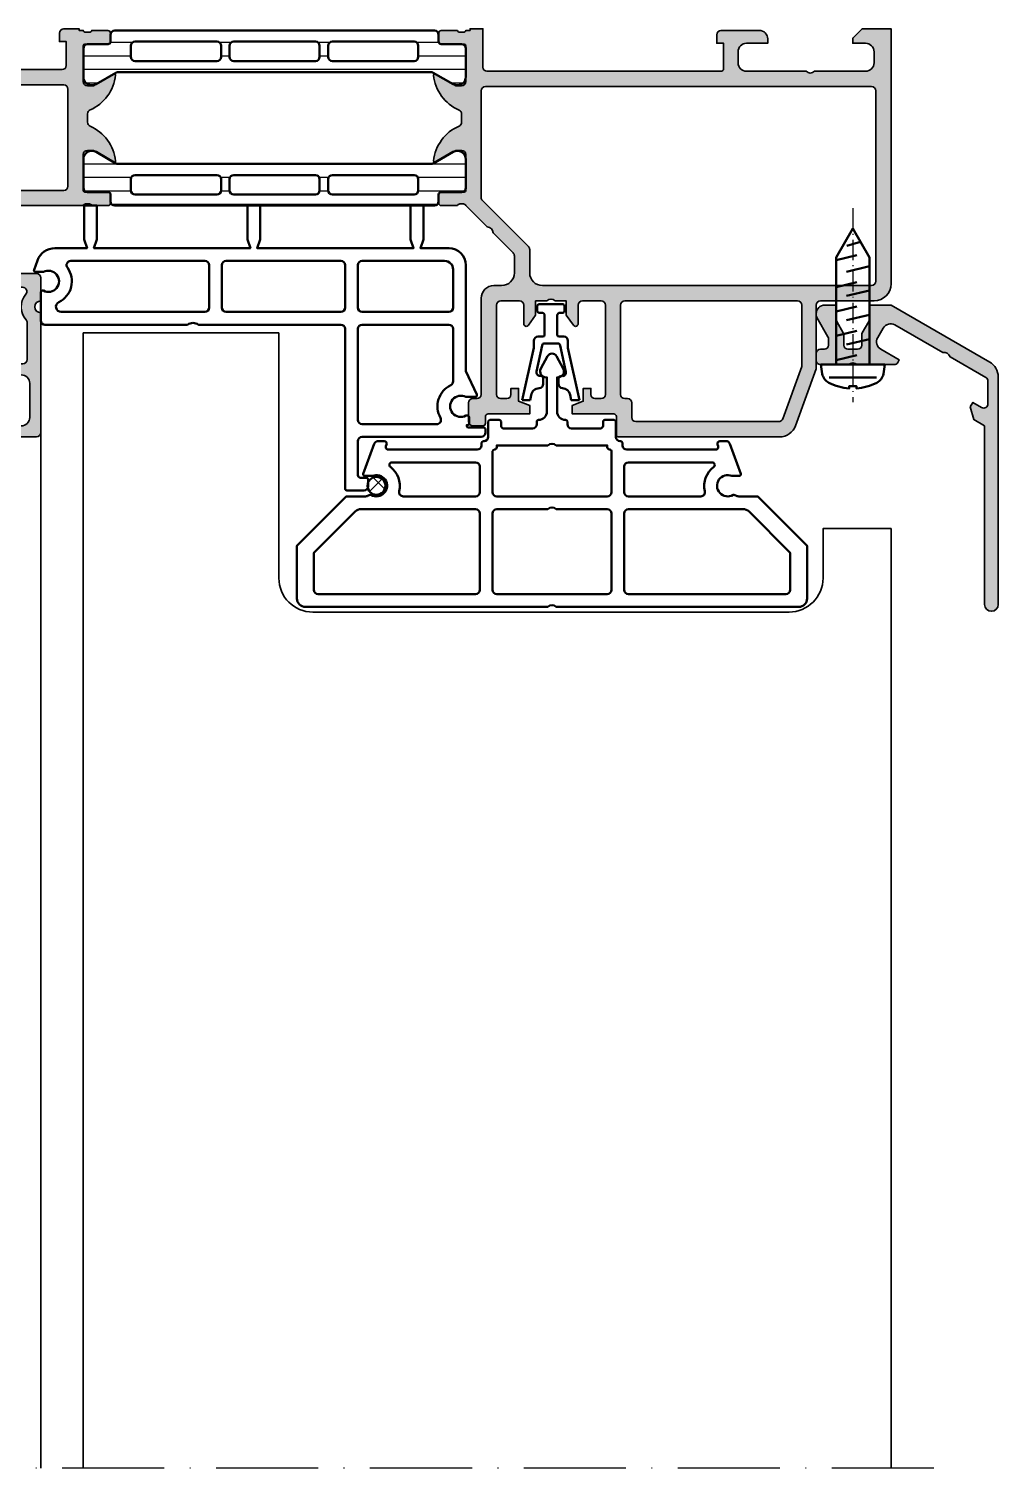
# Model space of a CAD drawing. Header units: millimetres. Extents: x -1189 to 0, y 0 to 841.
# Drawn here: x -390.4 to -276.4, y 553 to 722.3 of the extents above; entities that cross this region are included whole.
import ezdxf

# ---------------------------------------------------------------- set-up
doc = ezdxf.new("R2010")
doc.units = ezdxf.units.MM
doc.linetypes.add('ACAD_ISO10W100', pattern=[18, 12, -3, 0, -3])
for name, color, linetype, lineweight in [('S03_AL_Kontur', 255, 'Continuous', 35), ('S04_AL_Schraffur', 253, 'Continuous', 25), ('S05_EPDM_Kontur', 31, 'Continuous', 50), ('S06_EPDM_Schraffur', 43, 'Continuous', 25), ('S07_Isolation_Kontur', 91, 'Continuous', 50), ('S08_Isolation_Schraffur', 103, 'Continuous', 25), ('S09_KS_Kontur', 254, 'Continuous', 50), ('S13_Zubehör_Kontur', 32, 'Continuous', 50), ('S18_Mittellinie', 10, 'ACAD_ISO10W100', 25)]:
    doc.layers.add(name, color=color, linetype=linetype, lineweight=lineweight)

# ---------------------------------------------------------------- blocks, each defined once
blk = doc.blocks.new('278385_s')
at = {"layer": 'S09_KS_Kontur'}
for points in [[(-1.972611661398811, 6.789338876437856), (-1.184713604965282, 5.33702463610684, -0.5685429899143327), (-1.8, 4.303224318423972), (-1.899999999999999, 4.303224318423965), (-1.899999999999999, 0.3032243184239682, 0.414213562373095), (-0.8999999999999955, -0.6967756815760389, -0.414213562373095), (-0.6999999999999984, -0.8967756815760346), (-0.6999999999999988, -1.196775681576035, 0.414213562373095), (-0.1999999999999988, -1.696775681576035), (3.200000000000002, -1.696775681576035, 0.414213562373095), (3.5, -1.396775681576038), (3.500000000000002, -0.896775681576031, -0.414213562373095), (3.700000000000002, -0.6967756815760353), (4.800000000000002, -0.6967756815760353, -0.414213562373095), (5.000000000000002, -0.8967756815760346), (5.000000000000002, -2.696775681576028, 0.414213562373095), (5.500000000000004, -3.196775681576028, -0.414213562373095), (5.800000000000002, -3.496775681576025), (5.800000000000002, -3.696775681576028, 0.414213562373095), (6.300000000000002, -4.196775681576028), (16.7456769507773, -4.196775681576028, 0.5205670505517448), (17.02758473701307, -3.794169638578332), (16.95668773432059, -3.599381724573725, -0.5205670505517448), (17.23859552055636, -3.196775681576028), (17.94989623089514, -3.196775681576028, -0.315298788878983), (18.4197425412881, -3.52576560991319), (19.69458688330019, -7.028371652910899, -0.5205670505517478), (19.50664835914301, -7.29677568157603), (18.63989794855664, -7.296775681576033, 1.624273344964764), (18.78348872658186, -9.524361888472578, -0.3123882026992382), (19.0105547950459, -9.54122012602047, 0.1715728752538101), (19.4505323477842, -9.696775681576026), (21.7, -9.696775681576028), (27.5, -15.49677568157603), (27.5, -21.69677568157603, -0.414213562373095), (26.5, -22.69677568157603), (-1.999999999999992, -22.69677568157604, 0.4000000000000087), (-3.000000000000006, -22.69677568157604), (-31.5, -22.69677568157604, -0.4142135623730951), (-32.5, -21.69677568157604), (-32.5, -15.49677568157603), (-26.7, -9.696775681576028), (-24.4505323477842, -9.696775681576026, 0.1715728752538107), (-24.0105547950459, -9.54122012602047, -0.3123882026992382), (-23.78348872658186, -9.524361888472578, 1.624273344964764), (-23.63989794855664, -7.296775681576033), (-24.50664835914301, -7.29677568157603, -0.5205670505517468), (-24.69458688330019, -7.028371652910899), (-23.4197425412881, -3.52576560991319, -0.315298788878983), (-22.94989623089514, -3.196775681576028), (-22.23859552055636, -3.196775681576028, -0.5205670505517456), (-21.95668773432059, -3.599381724573725), (-22.02758473701307, -3.794169638578332, 0.5205670505517448), (-21.74567695077729, -4.196775681576028), (-11.3, -4.196775681576032, 0.414213562373095), (-10.8, -3.696775681576032), (-10.8, -3.496775681576025, -0.414213562373095), (-10.5, -3.196775681576028, 0.414213562373095), (-10, -2.696775681576028), (-10, -0.8967756815760346, -0.414213562373095), (-9.799999999999999, -0.6967756815760353), (-8.7, -0.6967756815760353, -0.414213562373095), (-8.5, -0.8967756815760346), (-8.5, -1.396775681576038, 0.414213562373095), (-8.2, -1.696775681576039), (-4.799999999999997, -1.696775681576035, 0.414213562373095), (-4.299999999999999, -1.196775681576035), (-4.299999999999997, -0.8967756815760382, -0.414213562373095), (-4.099999999999997, -0.6967756815760353, 0.4142135623730951), (-3.100000000000003, 0.3032243184239682), (-3.100000000000001, 4.303224318423965), (-3.199999999999999, 4.303224318423965, -0.5685429899143336), (-3.815286395034719, 5.33702463610684), (-3.027388338601189, 6.789338876437856, -0.5951694776161409)], [(-1.999999999999995, -3.696775681576035, 0.400000000000006), (-3.000000000000003, -3.696775681576035), (-8.999999999999998, -3.696775681576032), (-8.999999999999998, -3.896775681576027, -0.414213562373095), (-9.299999999999999, -4.196775681576028, 0.414213562373095), (-9.499999999999996, -4.396775681576031), (-9.499999999999998, -9.19677568157606, 0.414213562373095), (-8.999999999999998, -9.696775681576062), (4.000000000000004, -9.69677568157601, 0.414213562373095), (4.500000000000002, -9.19677568157601), (4.499999999999998, -4.396775681576031, 0.414213562373095), (4.299999999999999, -4.196775681576028, -0.414213562373095), (4.000000000000002, -3.896775681576031), (4.000000000000002, -3.696775681576032)], [(-11.5, -9.696775681576007, 0.414213562373095), (-11, -9.196775681576003), (-11, -6.196775681576032, 0.414213562373095), (-11.5, -5.696775681576032), (-21.33340978754151, -5.696775681576035, 0.7228447219220605), (-21.51209079204562, -6.237759288133407, -0.2999511632831438), (-20.47422659524214, -9.081391066191388, 0.4841854633560997), (-19.98772233983162, -9.696775681576002)], [(6.500000000000004, -5.696775681576032, 0.414213562373095), (6.000000000000002, -6.196775681576032), (6.000000000000002, -9.196775681576005, 0.414213562373095), (6.500000000000004, -9.696775681576007), (14.98772233983162, -9.696775681576003, 0.4841854633560995), (15.47422659524214, -9.081391066191388, -0.299951163283144), (16.51209079204562, -6.237759288133407, 0.72284472192206), (16.33340978754151, -5.696775681576032)], [(-30.5, -20.69677568157603, 0.414213562373095), (-30, -21.19677568157603), (-11.5, -21.19677568157604, 0.414213562373095), (-11, -20.69677568157604), (-11, -11.69677568157604, 0.414213562373095), (-11.5, -11.19677568157604), (-24.95735931288072, -11.19677568157603, 0.198912367379658), (-25.66446609406727, -11.48966890038949), (-30.5, -16.32520280632222)], [(4.500000000000002, -11.69677568157604, 0.414213562373095), (4, -11.19677568157603), (-1.999999999999998, -11.19677568157604, 0.4000000000000014), (-2.999999999999999, -11.19677568157604), (-8.999999999999998, -11.19677568157604, 0.414213562373095), (-9.499999999999998, -11.69677568157604), (-9.5, -20.69677568157604, 0.414213562373095), (-9, -21.19677568157604), (4.000000000000004, -21.19677568157604, 0.414213562373095), (4.500000000000004, -20.69677568157604)], [(6.000000000000002, -20.69677568157604, 0.414213562373095), (6.500000000000004, -21.19677568157604), (25, -21.19677568157603, 0.414213562373095), (25.5, -20.69677568157603), (25.5, -16.32520280632222), (20.66446609406726, -11.48966890038949, 0.1989123673796576), (19.95735931288071, -11.19677568157604), (6.500000000000004, -11.19677568157604, 0.414213562373095), (6.000000000000002, -11.69677568157604)]]:
    blk.add_lwpolyline(points, format="xyb", close=True, dxfattribs=at)
blk = doc.blocks.new('244058_s')
at = {"layer": 'S06_EPDM_Schraffur'}
h = blk.add_hatch(dxfattribs=at)
h.set_pattern_fill('NETZ', color=256, scale=2, angle=45, style=0)
h.set_pattern_definition([(45, (0, 0), (-1.414213562373095, 1.414213562373095), []), (135, (0, 0), (-1.414213562373095, -1.414213562373095), [])])
h.paths.add_polyline_path([(1.049866443635543, 2.192403079220862e-07, 1), (-1.049836263007806, 2.192403079220862e-07, 1)])
at = {"layer": 'S05_EPDM_Kontur'}
blk.add_circle((1.509031386848214e-05, 2.192403079220862e-07), 1.049851353321674, dxfattribs=at)
blk = doc.blocks.new('281697_s')
at = {"layer": 'S13_Zubehör_Kontur'}
for p, q in [((0.06299999999998818, -1.629997000000003), (-0.8899979999999914, -1.629997000000003)), ((-0.8899979999999914, -1.629997000000003), (0.4976104735256968, -7.775490572320876)), ((0.15937489269362, -2.199392320862955), (0.06299999999998818, -1.629997000000003)), ((4.500402113147516, -7.775490572320876), (5.874987999999973, -1.605997000000002)), ((4.897989999999993, -1.605997000000002), (4.76322689886581, -2.243312481241787)), ((5.874987999999973, -1.605997000000002), (4.897989999999993, -1.605997000000002)), ((1.457671360993572, -8.062190019288522), (0.8042274460497083, -4.979379214818123)), ((1.599996999999973, -4.148416643974371), (1.599996999999973, -3.531821785805476)), ((3.400171058884837, -3.532702216593292), (3.40100366679809, -4.120521738128303)), ((4.260479274038971, -4.947061119565773), (3.569681273749552, -8.064878575386842)), ((0.5004021131475156, -8.599981000000014), (0.5004021131475156, -7.775490572320876)), ((3.276784424508719, -8.299982999999997), (1.751150979964393, -8.299982999999997)), ((4.500402113147516, -7.775490572320876), (4.500402113147572, -8.599981000000014)), ((1.550402113147527, -9.099981000000014), (1.000402113147516, -9.099981000000014)), ((1.750402113147516, -11.59998100000001), (1.750402113147516, -9.299981000000031)), ((3.250402113147516, -9.299981000000031), (3.250402113147516, -11.59998100000001)), ((4.000402113147572, -9.099981000000014), (3.450402113147561, -9.099981000000014)), ((0.9004021131475497, -12.69998100000004), (0.9004021131475497, -12.09998100000004)), ((1.100402113147538, -11.89998100000003), (1.450402113147561, -11.89998100000003)), ((3.90040211314755, -12.89998100000003), (1.100402113147538, -12.89998100000003)), ((3.550402113147527, -11.89998100000003), (3.90040211314755, -11.89998100000003)), ((4.100402113147538, -12.09998100000004), (4.100402113147538, -12.69998100000004))]:
    blk.add_line(p, q, dxfattribs=at)
for centre, radius, start, end in [((1.145351309512307, -2.0325076137226), 0.9999999999999779, 189.6067384743424, 268.2673289102689), ((1.099996999999973, -3.531821785805447), 0.5, 359.9999999999968, 88.26732891026892), ((3.900170557313857, -3.531993999999997), 0.5000000000000083, 94.40886836964316, 180.0811556706908), ((3.784860527401236, -2.03643270169033), 1.000000000000008, 274.4088683696398, 348.0604382649438), ((1.195533604677451, -4.896436522433446), 0.4000000000000236, 85.83563757074045, 191.9674947398707), ((1.249996999999951, -4.148416643974399), 0.3499999999999586, 265.8356375707405, 4.885331990727962e-12), ((3.751003315698426, -4.120025986512984), 0.3500000000000327, 180.0811556706924, 279.1253989744865), ((3.869950141717879, -4.860533685716631), 0.39999999999999, 347.5071027369164, 99.12539897449), ((1.751150979964393, -7.999982999999986), 0.3000000000000114, 191.967494739874, 270), ((3.276784424508719, -7.999983000000014), 0.2999999999999912, 270, 347.5071027369219), ((1.000402113147516, -8.599981000000014), 0.5, 180, 270), ((1.55040211314747, -9.299981000000031), 0.2000000000000455, 0, 89.99999999998371), ((3.450402113147561, -9.29998100000006), 0.2000000000000455, 90, 179.9999999999919), ((4.000402113147572, -8.599981000000014), 0.5, 270, 0), ((1.450402113147561, -11.59998100000004), 0.2999999999999829, 270, 4.885331990727962e-12), ((3.55040211314747, -11.59998100000001), 0.2999999999999545, 180, 270.0000000000098), ((1.100402113147538, -12.09998100000004), 0.1999999999999886, 90, 180), ((1.100402113147538, -12.69998100000004), 0.1999999999999886, 180, 270), ((3.900402113147493, -12.09998100000004), 0.2000000000000171, 0, 89.99999999998371), ((3.900402113147493, -12.69998100000004), 0.2000000000000455, 270.0000000000163, 0)]:
    blk.add_arc(centre, radius, start, end, dxfattribs=at)
blk = doc.blocks.new('278389_s')
at = {"layer": 'S09_KS_Kontur'}
for points in [[(57.50000000000001, 14.29999999999999, 0.4142135623730951), (57.30000000000001, 14.49999999999999), (57.1937171043519, 14.49999999999999, -1.676106458501722), (57.1937171043519, 16.7), (58.10000000000001, 16.7, 0.5205670505517457), (58.28793852415719, 16.96840402866513), (57.8933801270707, 18.05244431531646, 0.3152987888789837), (55.82605636134171, 19.49999999999999), (52.05000000000001, 19.49999999999999), (52.40000000000001, 20.49999999999999), (52.40000000000001, 24.5), (50.90000000000001, 24.5), (50.90000000000001, 20.49999999999999), (51.25000000000001, 19.49999999999999), (32.85000000000001, 19.5), (33.20000000000001, 20.50000000000001), (33.2, 24.5), (31.7, 24.5), (31.70000000000001, 20.50000000000001), (32.05000000000001, 19.5), (13.65000000000001, 19.5), (14.00000000000001, 20.5), (14.00000000000001, 24.5), (12.50000000000001, 24.5), (12.50000000000001, 20.5), (12.85000000000001, 19.5), (9.500000000000007, 19.5, 0.4142135623730949), (7.500000000000007, 17.5), (7.500000000000007, 5.032197929191007), (6.218738442592688, 2.284523652348128, 0.54861878662667), (6.400000000000006, 1.999999999999993), (7.506282895648106, 1.999999999999993, -1.676106458501722), (7.506282895648106, -0.2000000000000028), (7.300000000000004, -0.2000000000000099, 0.414213562373095), (7.100000000000001, -0.4000000000000128), (7.100000000000009, -1.100000000000001, 0.4142135623731015), (7.300000000000004, -1.299999999999997), (7.399999999999999, -1.299999999999997), (7.399999999999999, -1.400000000000006, -0.4142135623731015), (7.200000000000003, -1.600000000000001), (5.399999999999999, -1.600000000000001, 0.4142135623731015), (5.200000000000003, -1.800000000000004), (5.200000000000003, -2.200000000000003, 0.414213562373095), (5.700000000000003, -2.700000000000003), (19.70000000000001, -2.700000000000003, -0.414213562373095), (20.20000000000001, -3.200000000000003), (20.20000000000001, -7.20000000000001, -0.414213562373095), (19.90000000000001, -7.500000000000007), (19.20000000000001, -7.500000000000007, 0.414213562373095), (19.00000000000001, -7.700000000000003), (19.00000000000001, -8.500000000000007, 0.414213562373095), (19.50000000000001, -9.000000000000007), (21.50000000000001, -9.000000000000007, 0.414213562373108), (21.70000000000001, -8.800000000000004), (21.70000000000001, 9.999999999999993, -0.414213562373095), (22.2, 10.49999999999999), (38.95, 10.49999999999999, -0.3076923076923111), (40.25, 10.49999999999999), (57.00000000000001, 10.49999999999999, 0.414213562373095), (57.50000000000001, 10.99999999999999)], [(19.70000000000001, 18, -0.414213562373095), (20.20000000000001, 17.5), (20.20000000000001, 12.50000000000001, -0.414213562373095), (19.70000000000001, 12.00000000000001), (9.500000000000021, 12, -0.414213562373095), (9.000000000000021, 12.50000000000001), (9.000000000000007, 17, -0.4142135623730966), (10.00000000000001, 18.00000000000001)], [(21.70000000000001, 17.5, -0.414213562373095), (22.2, 18), (35.70000000000001, 18, -0.414213562373095), (36.20000000000002, 17.5), (36.20000000000001, 12.50000000000001, -0.414213562373095), (35.70000000000001, 12.00000000000001), (22.2, 12, -0.414213562373095), (21.70000000000001, 12.50000000000001)], [(37.7, 17.5, -0.414213562373095), (38.2, 18), (53.96324062531296, 18, -0.611456117003883), (54.36889591372636, 17.20769230769231, 0.4628669297103528), (55.37620472630871, 13.13731343283582, -0.7924169579460763), (55.10919484841243, 12.00000000000001), (38.2, 12, -0.414213562373095), (37.7, 12.50000000000001)], [(9.000000000000007, 10, -0.414213562373095), (9.500000000000007, 10.5), (19.70000000000001, 10.5, -0.4142135623730963), (20.20000000000001, 10), (20.20000000000001, -0.70000000000001, -0.414213562373095), (19.70000000000001, -1.200000000000003), (10.92886903196313, -1.200000000000003, -0.5744007801007779), (10.49365841166111, -0.4538461538461576, 0.434687786154582), (9.2846153846154, 3.381770817487478, -0.2890304333337718), (9.000000000000007, 3.833001875212481)]]:
    blk.add_lwpolyline(points, format="xyb", close=True, dxfattribs=at)
blk = doc.blocks.new('460560_s')
at = {"layer": 'S04_AL_Schraffur'}
h = blk.add_hatch(color=256, dxfattribs=at)
h.dxf.hatch_style = 1
h.paths.add_polyline_path([(4, -1.999999999999993, -0.4142135623730951), (5, -2.999999999999993), (5, -9, -0.4000000000000001), (5, -10), (5, -16.99999999999999, -0.4142135623730966), (3.999999999999995, -17.99999999999999), (2.699999999999992, -17.99999999999999, -0.4142135623730931), (1.699999999999996, -16.99999999999999), (1.699999999999996, -14.5), (1.200000000000003, -14.5, 0.4142135623730951), (0.2000000000000028, -15.5), (0.2000000000000028, -20, 0.414213562373095), (0.7000000000000028, -20.5), (1.699999999999996, -20.5), (1.699999999999997, -19.7), (4.699999999999998, -19.7, -0.4142135623730958), (5, -20), (5, -47.5, -0.4142135623730951), (4.5, -48), (0, -48), (0, -49.49999999999999), (0.2000000000000028, -49.49999999999999), (0.2000000000000028, -50, -0.3178372451957878), (0.3999999999999986, -50.28284271247463), (0.3999999999999915, -50.7171572875254, -0.3178372451957673), (0.2000000000000028, -51), (0.1999999999999957, -52.89999999999996, 0.4142135623730916), (0.5000000000000391, -53.2), (1.489999999999956, -53.2, 0.4142135623730917), (1.789999999999999, -52.89999999999996), (1.789999999999999, -50.2, -0.4142135623730951), (1.990000000000002, -50), (6.200000000000003, -50, -0.4142135623730951), (6.700000000000003, -50.5), (6.700000000000003, -51.2), (5.318504542377639, -53.59282032302755, 0.6105381500097318), (5.451652206214049, -53.79933547526509, 0.2729350733202793), (9.553570208644034, -50.80212650705489, -0.2994790679379201), (10.01275000000002, -50.49999999999999), (10.98725000000001, -50.50000000000001, -0.2994790679379158), (11.44642979135597, -50.80212650705491, 0.2729350733202781), (15.54834779378595, -53.79933547526509, 0.6105381500097457), (15.68149545762236, -53.59282032302755), (14.3, -51.2), (14.3, -50.49999999999999, -0.414213562373093), (14.79999999999999, -49.99999999999999), (19.00999999999999, -50, -0.4142135623730951), (19.20999999999999, -50.2), (19.21000000000001, -52.89999999999996, 0.4142135623730951), (19.51000000000005, -53.2), (20.49999999999996, -53.2, 0.4142135623730951), (20.8, -52.89999999999996), (20.8, -51.00000000000001, -0.3178372451957807), (20.59999999999999, -50.71715728752539), (20.59999999999999, -50.28284271247461, -0.3178372451957918), (20.8, -49.99999999999999), (23.29644660940673, -47.50355339059327, -0.4000000000000016), (24.00355339059327, -46.79644660940673), (26.35355339059324, -44.44644660940673, -0.1989123673796614), (26.70710678118652, -44.3), (28.7, -44.3, -0.4142135623730951), (30.2, -45.8), (30.2, -46.70000000000655, 0.4142135623730951), (31.7, -48.20000000000655), (42.99999999998477, -48.20000000000655, -0.4142135623730951), (43.49999999998477, -48.70000000000655), (43.49999999998477, -49.20000000000695, 0.4142135623730951), (43.99999999998477, -49.70000000000695), (46.20000000000001, -49.70000000000695, 0.4142135623730951), (46.7, -49.20000000000696), (46.7, -48.00000000000943, 0.4142135623730882), (46.40000000000001, -47.70000000000943), (45.59999999999533, -47.70000000000942, -0.4142135623730951), (45.29999999999532, -47.40000000000942), (45.29999999999532, -42.50000000000803), (44.29999999999071, -42.50000000000803), (43.79999999999531, -43.80000000000572), (42.29999999998478, -43.80000000000572), (42.29999999998175, -44.70000000000644), (42.99999999998176, -44.70000000000645, -0.4142135623730868), (43.49999999998175, -45.20000000000644), (43.49999999998175, -45.90000000000627, -0.4142135623730951), (42.99999999998175, -46.40000000000627), (32.5, -46.40000000000627, -0.414213562373093), (32, -45.90000000000627), (32, -43.70000000000626, -0.4142135623730951), (32.5, -43.20000000000626), (34.6999999999999, -43.20000000000626, 0.7259829151369784), (34.87669106456669, -42.65755357767266), (33.7, -41.80000000000625), (32, -41.80000000000624), (32, -40.5, -0.4000000000000001), (32, -39.5), (32, -38.20000000000518), (33.7, -38.20000000000518), (34.8766910645667, -37.3424464223388, 0.7259829151369679), (34.6999999999999, -36.80000000000518), (32.5, -36.80000000000518, -0.4142135623730951), (32, -36.30000000000518), (32, -34.10000000000518, -0.4142135623730951), (32.5, -33.60000000000518), (42.99999999998175, -33.60000000000518, -0.4142135623730951), (43.49999999998175, -34.10000000000518), (43.49999999998175, -34.800000000005, -0.4142135623730951), (42.99999999998175, -35.300000000005), (42.29999999998174, -35.300000000005), (42.29999999998478, -36.20000000000572), (43.79999999999532, -36.20000000000572), (44.29999999999231, -37.50000000000713), (45.29999999999533, -37.50000000000713), (45.29999999999534, -32.60000000000656, -0.4142135623730951), (45.59999999999533, -32.30000000000656), (47.69999999999453, -32.30000000000656, 0.4142135623730986), (47.99999999999454, -32.00000000000655), (47.99999999999454, -13.11217695055421, 0.315298788878866), (46.68404028664668, -11.23279170898268), (40.00000000000728, -8.800000000006563), (32.49999999999626, -8.800000000006555, -0.4142135623730951), (31.99999999999626, -8.300000000006555), (31.99999999999626, -1.999999999999993, 0.4142135623730951), (29.99999999999626, 7.105427357601002e-15), (0, 0), (0, -3.400000000000005), (1.099999999999994, -4.5), (1.699999999999996, -4.5), (1.699999999999996, -2.999999999999993, -0.4142135623730951), (2.699999999999996, -1.999999999999993)])
h.paths.add_polyline_path([(6.799999999997453, -2.299999999999997, -0.4142135623730951), (7.299999999997453, -1.799999999999997), (29.70000000000253, -1.799999999999997, -0.4142135623730953), (30.20000000000253, -2.299999999999997), (30.20000000000252, -41, -0.4142135623730951), (28.70000000000252, -42.5), (25.96152236891497, -42.5, 0.1989123673796593), (25.6079689783217, -42.64644660940673), (20.20086219713517, -48.05355339059327, -0.1989123673796598), (19.84730880654188, -48.2), (7.299999999997453, -48.2, -0.4142135623730951), (6.799999999997453, -47.7)], flags=16)
h.paths.add_polyline_path([(31.99999999999626, -11.00000000000081, -0.414213562373095), (32.49999999999628, -10.50000000000081), (39.70024413279679, -10.50000000000092), (45.87101007166203, -12.74597512437632, -0.3152987888787928), (46.19999999999887, -13.21582143476915), (46.19999999999888, -30.00000000000432, -0.4142135623732219), (45.69999999999855, -30.50000000000443), (43.99999999999333, -30.5000000000037, 0.5421959974241338), (43.47891314260334, -31.15632605722204, -0.5023968879042428), (42.99999999999313, -31.80000000000641), (32.49999999999626, -31.80000000000641, -0.4142135623730951), (31.99999999999626, -31.30000000000641)], flags=16)
at = {"layer": 'S03_AL_Kontur'}
for points in [[(9.553570208644032, -50.8021265070549, -0.2729350733202791), (5.45165220621405, -53.7993354752651, -0.6105381500097654), (5.318504542377639, -53.59282032302755), (6.700000000000003, -51.2), (6.700000000000003, -50.5, 0.414213562373095), (6.200000000000003, -50), (1.990000000000002, -50, 0.414213562373095), (1.789999999999999, -50.2), (1.789999999999999, -52.89999999999996, -0.414213562373095), (1.489999999999959, -53.2), (0.5000000000000355, -53.2, -0.414213562373095), (0.1999999999999957, -52.89999999999996), (0.2000000000000028, -51, 0.3178372451957804), (0.3999999999999915, -50.71715728752538), (0.3999999999999986, -50.28284271247462, 0.3178372451957813), (0.2000000000000028, -50), (0.2000000000000028, -49.49999999999999), (0, -49.49999999999999), (0, -48), (4.5, -48, 0.414213562373095), (5, -47.5), (5, -20, 0.414213562373095), (4.700000000000003, -19.7), (1.699999999999996, -19.7), (1.699999999999996, -20.5), (0.7000000000000028, -20.5, -0.414213562373095), (0.2000000000000028, -20), (0.2000000000000028, -15.5, -0.414213562373095), (1.200000000000003, -14.5), (1.699999999999996, -14.5), (1.699999999999996, -16.99999999999999, 0.4142135623730937), (2.700000000000003, -17.99999999999999), (4, -17.99999999999999, 0.414213562373095), (5, -16.99999999999999), (5, -10, 0.4000000000000001), (5, -9), (5, -2.999999999999993, 0.414213562373095), (4, -1.999999999999993), (2.699999999999996, -1.999999999999993, 0.414213562373095), (1.699999999999996, -2.999999999999993), (1.699999999999996, -4.5), (1.099999999999994, -4.5), (0, -3.400000000000006), (0, 0), (29.99999999999626, 7.105427357601002e-15, -0.414213562373095), (31.99999999999626, -1.999999999999993), (31.99999999999626, -8.300000000006555, 0.414213562373095), (32.49999999999626, -8.800000000006555), (40.00000000000728, -8.800000000006563), (46.68404028664668, -11.23279170898268, -0.3152987888788661), (47.99999999999454, -13.1121769505542), (47.99999999999454, -32.00000000000656, -0.414213562373095), (47.69999999999453, -32.30000000000656), (45.59999999999533, -32.30000000000656, 0.414213562373095), (45.29999999999534, -32.60000000000656), (45.29999999999532, -37.50000000000712), (44.29999999999231, -37.50000000000712), (43.79999999999532, -36.20000000000572), (42.29999999998478, -36.20000000000572), (42.29999999998175, -35.300000000005), (42.99999999998175, -35.300000000005, 0.414213562373095), (43.49999999998175, -34.800000000005), (43.49999999998175, -34.10000000000518, 0.414213562373095), (42.99999999998175, -33.60000000000518), (32.5, -33.60000000000518, 0.414213562373095), (32, -34.10000000000518), (32, -36.30000000000518, 0.414213562373095), (32.5, -36.80000000000518), (34.6999999999999, -36.80000000000518, -0.7259829151369726), (34.8766910645667, -37.3424464223388), (33.7, -38.20000000000518), (32, -38.20000000000518), (32, -39.5, 0.4000000000000002), (32, -40.5), (32, -41.80000000000625), (33.7, -41.80000000000625), (34.87669106456669, -42.65755357767266, -0.7259829151369738), (34.6999999999999, -43.20000000000626), (32.5, -43.20000000000626, 0.414213562373095), (32, -43.70000000000626), (32, -45.90000000000627, 0.414213562373095), (32.5, -46.40000000000627), (42.99999999998175, -46.40000000000627, 0.414213562373095), (43.49999999998175, -45.90000000000627), (43.49999999998175, -45.20000000000644, 0.414213562373095), (42.99999999998175, -44.70000000000645), (42.29999999998175, -44.70000000000644), (42.29999999998478, -43.80000000000572), (43.79999999999532, -43.80000000000572), (44.29999999999072, -42.50000000000803), (45.29999999999532, -42.50000000000803), (45.29999999999532, -47.40000000000943, 0.414213562373095), (45.59999999999533, -47.70000000000942), (46.40000000000001, -47.70000000000942, -0.414213562373095), (46.7, -48.00000000000943), (46.7, -49.20000000000697, -0.414213562373095), (46.2, -49.70000000000695), (43.99999999998477, -49.70000000000695, -0.414213562373095), (43.49999999998477, -49.20000000000695), (43.49999999998477, -48.70000000000655, 0.414213562373095), (42.99999999998477, -48.20000000000655), (31.7, -48.20000000000655, -0.414213562373095), (30.2, -46.70000000000655), (30.2, -45.8, 0.414213562373095), (28.7, -44.3), (26.70710678118652, -44.3, 0.198912367379658), (26.35355339059325, -44.44644660940672), (24.00355339059327, -46.79644660940673, 0.4000000000000002), (23.29644660940673, -47.50355339059327), (20.8, -49.99999999999999, 0.3178372451957872), (20.59999999999999, -50.28284271247462), (20.59999999999999, -50.71715728752538, 0.3178372451957806), (20.8, -51.00000000000001), (20.8, -52.89999999999996, -0.414213562373095), (20.49999999999996, -53.2), (19.51000000000005, -53.2, -0.414213562373095), (19.21000000000001, -52.89999999999996), (19.20999999999999, -50.2, 0.414213562373095), (19.00999999999999, -50), (14.8, -49.99999999999999, 0.414213562373095), (14.3, -50.49999999999999), (14.3, -51.19999999999999), (15.68149545762236, -53.59282032302755, -0.6105381500097727), (15.54834779378595, -53.7993354752651, -0.2729350733202788), (11.44642979135597, -50.8021265070549, 0.2994790679379183), (10.98725, -50.5), (10.01275000000001, -50.49999999999999, 0.2994790679379203)], [(30.20000000000253, -2.299999999999997, 0.4142135623730954), (29.70000000000253, -1.799999999999997), (7.299999999997453, -1.799999999999997, 0.414213562373095), (6.799999999997453, -2.299999999999997), (6.799999999997453, -47.7, 0.414213562373095), (7.299999999997453, -48.2), (19.84730880654189, -48.2, 0.198912367379658), (20.20086219713517, -48.05355339059327), (25.60796897832171, -42.64644660940672, -0.198912367379658), (25.96152236891498, -42.5), (28.70000000000252, -42.5, 0.414213562373095), (30.20000000000252, -41)], [(42.99999999999312, -31.80000000000641, 0.414213562373095), (43.49999999999312, -31.30000000000641), (43.49999999999312, -31.0000000000037, -0.414213562373095), (43.99999999999311, -30.5000000000037), (45.69999999999865, -30.50000000000443, 0.414213562373095), (46.19999999999888, -30.00000000000443), (46.19999999999888, -13.21582143476915, 0.3152987888787992), (45.87101007166203, -12.74597512437632), (39.7002441327968, -10.50000000000092), (32.49999999999628, -10.50000000000081, 0.414213562373095), (31.99999999999626, -11.00000000000081), (31.99999999999626, -31.30000000000641, 0.414213562373095), (32.49999999999626, -31.80000000000641)]]:
    blk.add_lwpolyline(points, format="xyb", close=True, dxfattribs=at)
blk = doc.blocks.new('460500_s')
at = {"layer": 'S04_AL_Schraffur'}
h = blk.add_hatch(color=256, dxfattribs=at)
h.dxf.hatch_style = 1
h.paths.add_polyline_path([(19.01, 10), (14.8, 9.999999999999998, -0.4142135623730956), (14.3, 10.5), (14.3, 11.2), (15.68149545762236, 13.59282032302755, 0.6114836639242047), (15.5479693045101, 13.79929768684223, 0.2722661568599596), (11.45923187862705, 10.80224742936023, -0.299550807458408), (11, 10.5), (10, 10.5, -0.2995508074584084), (9.540768121372949, 10.80224742936023, 0.2722661568599596), (5.452030695489896, 13.79929768684223, 0.6114836639242104), (5.318504542377635, 13.59282032302755), (6.699999999999999, 11.2), (6.700000000000001, 10.5, -0.4142135623730958), (6.200000000000001, 10), (1.990000000000002, 10, -0.4142135623730978), (1.789999999999999, 10.2), (1.789999999999999, 12.89999999999996, 0.4142135623730951), (1.489999999999959, 13.2), (0.5000000000000391, 13.2, 0.4142135623730943), (0.1999999999999993, 12.89999999999996), (0.1999999999999993, 11, -0.3178372451957803), (0.399999999999995, 10.71715728752538), (0.3999999999999986, 10.28284271247462, -0.3178372451957837), (0.1999999999999993, 10), (0.1999999999999957, 9.500000000000002), (-3.552713678800501e-15, 9.5), (0, 7.699999999999999, 0.4142135623730939), (0.5, 7.199999999999999), (1.5, 7.199999999999999), (1.5, 8), (4.299999999999999, 8, -0.4142135623730951), (4.799999999999999, 7.5), (4.800000000000001, -7.5, -0.4142135623730951), (4.300000000000001, -8), (1.5, -8), (1.5, -7.199999999999999), (0.5, -7.199999999999999, 0.4142135623730951), (0, -7.699999999999999), (-7.105427357601002e-15, -9.5), (0.1999999999999993, -9.5), (0.1999999999999993, -10, -0.3178372451957755), (0.399999999999995, -10.28284271247461), (0.4000000000000021, -10.71715728752537, -0.3178372451957896), (0.1999999999999993, -11), (0.2000000000000028, -12.89999999999996, 0.4142135623730951), (0.5000000000000462, -13.2), (1.489999999999959, -13.2, 0.4142135623730951), (1.789999999999999, -12.89999999999996), (1.790000000000003, -10.2, -0.4142135623731004), (1.990000000000002, -10), (6.199999999999999, -10, -0.4142135623730961), (6.699999999999999, -10.5), (6.699999999999999, -11.2), (5.318504542377635, -13.59282032302755, 0.6114836639242105), (5.452030695489896, -13.79929768684223, 0.2722661568599594), (9.54076812137295, -10.80224742936024, -0.2995508074584111), (10, -10.5), (11.00000000000001, -10.50000000000001, -0.299550807458404), (11.45923187862704, -10.80224742936023, 0.2722661568599596), (15.5479693045101, -13.79929768684223, 0.6114836639242098), (15.68149545762236, -13.59282032302755), (14.3, -11.2), (14.3, -10.5, -0.4142135623730951), (14.8, -10), (19.01, -10, -0.4142135623730952), (19.21, -10.2), (19.21, -12.89999999999996, 0.4142135623730924), (19.51000000000004, -13.2), (20.49999999999996, -13.2, 0.4142135623730939), (20.8, -12.89999999999997), (20.8, -11, -0.3178372451957806), (20.6, -10.71715728752538), (20.6, -10.28284271247461, -0.3178372451957785), (20.8, -10), (20.8, -2.299999999999995, -0.4142135623730955), (21.3, -1.799999999999997), (28.3, -1.800000000000002, -0.4142135623730951), (28.8, -2.300000000000001), (28.8, -4.500000000000007, 0.4142135623730961), (29.3, -5.000000000000007), (32.00000000000001, -5.000000000000007, -1), (33.40000000000001, -5.000000000000007), (47.5, -5, 0.414213562373097), (48.00000000000001, -4.499999999999996), (48.00000000000001, -0.5000000000000036, 0.4142135623730951), (47.5, 0), (46.2, -1.77635683940025e-15, 0.4142135623730951), (45.7, -0.5), (45.7, -1), (46.70000000000001, -0.9999999999999982), (46.7, -2.700000000000003, -0.4142135623730944), (45.7, -3.700000000000001), (41.7, -3.699999999999999, -0.4142135623730957), (40.7, -2.700000000000001), (40.7, -1.000000000000002), (41.70000000000001, -1), (41.7, -0.4999999999999929, 0.4142135623730913), (41.2, 0), (38.39983499146248, -3.552713678800501e-15, 0.4744978678081352), (37.90993704290584, -0.6000000000000707, 0.474497867808033), (38.39983499146248, -1.199999999999998), (38.89982605761438, -1.200000000000001, -0.414213562373093), (39.39982605761438, -1.699999999999996), (39.39982605761438, -2.900000000000009, -0.414213562373095), (38.89982605761438, -3.400000000000006), (34.55202591774521, -3.400000000000009, -0.1826758136815987), (34.22130700386214, -3.275000000000009, 0.3709772049447832), (31.22142857142858, -3.238231987288845, -0.6371021646145837), (30.40000000000001, -2.855238941047288), (30.40000000000001, -0.5000000000000018, 0.4142135623730962), (29.90000000000001, 1.77635683940025e-15), (21.3, 7.105427357601002e-15, -0.4142135623730944), (20.8, 0.5), (20.8, 10.00000000000001, -0.3178372451957777), (20.6, 10.28284271247462), (20.6, 10.71715728752538, -0.3178372451957868), (20.8, 11), (20.8, 12.89999999999996, 0.4142135623730951), (20.49999999999996, 13.2), (19.51000000000004, 13.2, 0.4142135623730951), (19.21, 12.89999999999996), (19.21, 10.2, -0.4142135623730949)])
h.paths.add_polyline_path([(19.00000000000001, 7.700000000000001), (19.00000000000001, -7.700000000000003, -0.4142135623730951), (18.50000000000001, -8.200000000000003), (7.100000000000001, -8.199999999999996, -0.4142135623730951), (6.600000000000001, -7.699999999999996), (6.600000000000001, 7.699999999999996, -0.4142135623730951), (7.100000000000001, 8.199999999999996), (18.50000000000001, 8.200000000000001, -0.414213562373095)], flags=16)
at = {"layer": 'S03_AL_Kontur'}
for points in [[(41.70000000000001, -1.000000000000001), (40.7, -1.000000000000002), (40.7, -2.700000000000002, 0.414213562373095), (41.7, -3.699999999999998), (45.7, -3.700000000000001, 0.4142135623730954), (46.7, -2.7), (46.70000000000001, -0.9999999999999998), (45.7, -0.9999999999999998), (45.7, -0.4999999999999982, -0.414213562373095), (46.2, 0), (47.5, 0, -0.414213562373095), (48.00000000000001, -0.5000000000000003), (48.00000000000001, -4.500000000000001, -0.414213562373095), (47.5, -5), (33.40000000000001, -5.000000000000007, 0.9999999999999999), (32.00000000000001, -5.000000000000007), (29.3, -5.000000000000005, -0.414213562373095), (28.8, -4.500000000000005), (28.8, -2.300000000000001, 0.414213562373095), (28.3, -1.800000000000002), (21.3, -1.799999999999997, 0.4142135623730952), (20.8, -2.299999999999997), (20.8, -10, 0.3178372451957852), (20.6, -10.28284271247462), (20.6, -10.71715728752538, 0.3178372451957806), (20.8, -11), (20.8, -12.89999999999996, -0.414213562373095), (20.49999999999996, -13.2), (19.51000000000004, -13.2, -0.414213562373095), (19.21, -12.89999999999996), (19.21, -10.2, 0.414213562373095), (19.01, -10), (14.8, -9.999999999999998, 0.414213562373095), (14.3, -10.5), (14.3, -11.2), (15.68149545762236, -13.59282032302755, -0.6114836639242075), (15.5479693045101, -13.79929768684223, -0.2722661568599596), (11.45923187862704, -10.80224742936023, 0.2995508074584078), (11, -10.50000000000001), (9.999999999999998, -10.5, 0.2995508074584078), (9.540768121372949, -10.80224742936023, -0.2722661568599595), (5.452030695489896, -13.79929768684223, -0.6114836639242103), (5.318504542377635, -13.59282032302755), (6.7, -11.2), (6.7, -10.5, 0.414213562373095), (6.200000000000001, -10), (1.99, -10, 0.414213562373095), (1.789999999999999, -10.2), (1.789999999999998, -12.89999999999996, -0.414213562373095), (1.489999999999958, -13.2), (0.5000000000000381, -13.2, -0.414213562373095), (0.1999999999999981, -12.89999999999996), (0.1999999999999992, -11, 0.317837245195783), (0.4000000000000008, -10.71715728752538), (0.3999999999999999, -10.28284271247462, 0.3178372451957843), (0.1999999999999999, -9.999999999999998), (0.1999999999999996, -9.500000000000002), (-3.33066907387547e-15, -9.5), (-4.163336342344337e-16, -7.7, -0.414213562373095), (0.5000000000000003, -7.199999999999999), (1.5, -7.199999999999999), (1.5, -8), (4.300000000000001, -8, 0.414213562373095), (4.800000000000002, -7.5), (4.799999999999999, 7.5, 0.414213562373095), (4.299999999999999, 8), (1.500000000000001, 8), (1.5, 7.199999999999999), (0.4999999999999996, 7.199999999999999, -0.4142135623730944), (-1.110223024625157e-15, 7.7), (-3.33066907387547e-15, 9.5), (0.1999999999999996, 9.500000000000002), (0.1999999999999996, 10, 0.317837245195782), (0.3999999999999986, 10.28284271247462), (0.3999999999999998, 10.71715728752538, 0.317837245195783), (0.1999999999999993, 11), (0.1999999999999985, 12.89999999999996, -0.414213562373095), (0.5000000000000382, 13.2), (1.489999999999958, 13.2, -0.414213562373095), (1.789999999999998, 12.89999999999996), (1.79, 10.2, 0.414213562373095), (1.990000000000001, 10), (6.200000000000001, 10, 0.414213562373095), (6.700000000000001, 10.5), (6.7, 11.2), (5.318504542377635, 13.59282032302755, -0.6114836639242103), (5.452030695489895, 13.79929768684223, -0.2722661568599595), (9.540768121372949, 10.80224742936023, 0.2995508074584076), (9.999999999999998, 10.5), (11, 10.5, 0.2995508074584081), (11.45923187862705, 10.80224742936023, -0.2722661568599596), (15.5479693045101, 13.79929768684223, -0.6114836639242075), (15.68149545762236, 13.59282032302755), (14.3, 11.2), (14.3, 10.5, 0.414213562373095), (14.8, 9.999999999999998), (19.01, 10, 0.414213562373095), (19.21, 10.2), (19.21, 12.89999999999996, -0.414213562373095), (19.51000000000004, 13.2), (20.49999999999996, 13.2, -0.414213562373095), (20.8, 12.89999999999996), (20.8, 11, 0.3178372451957824), (20.6, 10.71715728752539), (20.6, 10.28284271247462, 0.3178372451957793), (20.8, 10.00000000000001), (20.8, 0.4999999999999993, 0.414213562373095), (21.3, 5.551115123125783e-15), (29.9, 5.551115123125783e-16, -0.414213562373095), (30.40000000000001, -0.4999999999999994), (30.40000000000001, -2.855238941047287, 0.6371021646145838), (31.22142857142858, -3.238231987288843, -0.3709772049447835), (34.22130700386214, -3.275000000000008, 0.1826758136815992), (34.55202591774522, -3.400000000000007), (38.89982605761438, -3.400000000000006, 0.414213562373095), (39.39982605761438, -2.900000000000006), (39.39982605761438, -1.7, 0.414213562373095), (38.89982605761438, -1.200000000000002), (38.39983499146248, -1.2, -0.414213562373095), (37.89983499146248, -0.7), (37.89983499146248, -0.5000000000000031, -0.414213562373095), (38.39983499146249, -3.05311331771918e-15), (41.2, -2.220446049250313e-15, -0.4142135623730944), (41.7, -0.4999999999999993)], [(18.50000000000001, -8.200000000000001, 0.414213562373095), (19.00000000000001, -7.700000000000001), (19.00000000000001, 7.700000000000001, 0.414213562373095), (18.50000000000001, 8.200000000000001), (7.100000000000001, 8.199999999999996, 0.414213562373095), (6.600000000000001, 7.699999999999996), (6.600000000000001, -7.699999999999996, 0.414213562373095), (7.100000000000001, -8.199999999999998)]]:
    blk.add_lwpolyline(points, format="xyb", close=True, dxfattribs=at)
blk = doc.blocks.new('278560_s')
at = {"layer": 'S08_Isolation_Schraffur'}
h = blk.add_hatch(dxfattribs=at)
h.set_pattern_fill('ANSI31', color=256, scale=0.5, angle=45)
h.set_pattern_definition([(90, (0, 0), (-1.5875, 3.33066907387547e-16), [])])
h.paths.add_polyline_path([(4.900000000000002, 40.91474411167425, -0.1316524975873973), (4.966987298107782, 41.16474411167424), (6.309474411167423, 43.48999999999999, 0.5773502691896261), (5.443449007382982, 44.98999999999999), (2.099999999999994, 44.98999999999999, 0.414213562373095), (1.6, 44.48999999999999), (1.599999999999996, 42.08999999999999, -0.4142135623730946), (1.299999999999998, 41.78999999999999), (0.4999999999999997, 41.78999999999999, 0.4142135623730948), (-1.110223024625157e-15, 41.28999999999999), (0, 3.710000000000001, 0.4142135623730953), (0.4999999999999997, 3.210000000000001), (1.300000000000003, 3.210000000000001, -0.4142135623730946), (1.6, 2.910000000000004), (1.599999999999998, 0.5100000000000016, 0.4142135623730946), (2.099999999999999, 0.01000000000000156), (5.443449007382985, 0.01000000000000156, 0.577350269189626), (6.309474411167422, 1.509999999999998), (4.966987298107778, 3.835255888325751, -0.1316524975873944), (4.899999999999999, 4.085255888325744)])
h.paths.add_polyline_path([(1.299999999999999, 27.3, -0.414213562373095), (1.799999999999998, 27.8), (3.099999999999999, 27.8, -0.4142135623730951), (3.599999999999999, 27.3), (3.599999999999999, 17.7, -0.4142135623730951), (3.099999999999999, 17.2), (1.799999999999998, 17.2, -0.4142135623730953), (1.299999999999998, 17.7)], flags=16)
h.paths.add_polyline_path([(1.299999999999997, 29.3), (1.300000000000003, 38.89999999999999, -0.4142135623730955), (1.800000000000002, 39.39999999999999), (3.100000000000003, 39.39999999999999, -0.4142135623730951), (3.600000000000003, 38.89999999999999), (3.6, 29.3, -0.4142135623730954), (3.1, 28.8), (1.799999999999997, 28.8, -0.4142135623730951)], flags=16)
h.paths.add_polyline_path([(1.799999999999997, 16.2), (3.1, 16.2, -0.4142135623730949), (3.599999999999999, 15.7), (3.600000000000001, 6.099999999999998, -0.4142135623730957), (3.100000000000002, 5.599999999999998), (1.800000000000001, 5.599999999999998, -0.4142135623730949), (1.300000000000001, 6.099999999999998), (1.299999999999998, 15.7, -0.414213562373096)], flags=16)
at = {"layer": 'S07_Isolation_Kontur'}
for points in [[(1.300000000000002, 3.210000000000001), (0.4999999999999993, 3.210000000000001, -0.414213562373095), (0, 3.710000000000001), (-1.110223024625157e-15, 41.28999999999999, -0.414213562373095), (0.5000000000000004, 41.78999999999999), (1.299999999999998, 41.78999999999999, 0.414213562373095), (1.599999999999996, 42.08999999999999), (1.6, 44.48999999999999, -0.414213562373095), (2.099999999999998, 44.98999999999999), (5.443449007382982, 44.98999999999999, -0.5773502691896262), (6.309474411167423, 43.48999999999999), (4.966987298107782, 41.16474411167424, 0.1316524975873955), (4.900000000000002, 40.91474411167425), (4.899999999999999, 4.085255888325747, 0.1316524975873965), (4.96698729810778, 3.835255888325751), (6.309474411167423, 1.509999999999994, -0.5773502691896255), (5.443449007382982, 0.01000000000000156), (2.100000000000003, 0.01000000000000156, -0.414213562373095), (1.599999999999998, 0.509999999999998), (1.6, 2.910000000000004, 0.414213562373095)], [(3.100000000000003, 39.39999999999999), (1.800000000000002, 39.39999999999999, 0.414213562373095), (1.300000000000003, 38.89999999999999), (1.299999999999997, 29.3, 0.414213562373095), (1.799999999999997, 28.8), (3.099999999999999, 28.8, 0.414213562373095), (3.6, 29.3), (3.600000000000003, 38.89999999999999, 0.414213562373095)], [(1.299999999999998, 17.7, 0.414213562373095), (1.799999999999998, 17.2), (3.099999999999999, 17.2, 0.414213562373095), (3.599999999999999, 17.7), (3.599999999999999, 27.3, 0.414213562373095), (3.099999999999999, 27.8), (1.799999999999998, 27.8, 0.414213562373095), (1.299999999999998, 27.3)], [(1.800000000000002, 5.599999999999998), (3.100000000000003, 5.599999999999998, 0.414213562373095), (3.600000000000001, 6.099999999999998), (3.599999999999999, 15.7, 0.414213562373095), (3.099999999999999, 16.2), (1.799999999999997, 16.2, 0.414213562373095), (1.299999999999998, 15.7), (1.300000000000001, 6.099999999999998, 0.414213562373095)]]:
    blk.add_lwpolyline(points, format="xyb", close=True, dxfattribs=at)
blk = doc.blocks.new('490370_s_kv')
for name, p in [('460560_s', (0, 2.576459507838853e-230)), ('278560_s', (0.1999999999999657, -95.00000000000092))]:
    blk.add_blockref(name, p)
at = {"rotation": 180}
blk.add_blockref('278560_s', (20.8, -49.99999999999999), dxfattribs=at)
at = {"extrusion": (4.311831527537206e-16, -3.499763691168297e-25, -1), "rotation": 180}
blk.add_blockref('460500_s', (3.056582764671139e-14, -105.0000000000009), dxfattribs=at)
blk = doc.blocks.new('359700_s')
at = {"layer": 'S04_AL_Schraffur'}
h = blk.add_hatch(color=256, dxfattribs=at)
edge = h.paths.add_edge_path()
edge.add_arc((-0.7083302491979928, -4.325317547305494), 1.000000000000001, 150, 240.0000000000001)
edge.add_line((-1.208330249197991, -5.191342951089935), (0.9567332602631033, -6.441342951089935))
edge.add_line((0.9567332602631033, -6.441342951089935), (0.7785300299875964, -6.750000000000002))
edge.add_arc((0.3455173280953784, -6.500000000000003), 0.4999999999999983, 270.0000000000001, 330, ccw=False)
edge.add_line((0.3455173280953794, -7.000000000000001), (-4.0000000000003, -7))
edge.add_arc((-4.500000000000298, -7.52502695399266), 0.7250195186467805, 46.39865004840882, 133.6013499515912)
edge.add_line((-5.000000000000297, -7), (-8.300000000000296, -7))
edge.add_arc((-8.300000000000297, -6.500000000000001), 0.4999999999999991, 180.0000000000002, 270.0000000000002, ccw=False)
edge.add_line((-8.800000000000297, -6.500000000000003), (-8.800000000000297, -5.7))
edge.add_arc((-8.300000000000297, -5.700000000000002), 0.5, 89.99999999999977, 179.9999999999998, ccw=False)
edge.add_line((-8.300000000000296, -5.200000000000002), (-7.850000000000296, -5.200000000000001))
edge.add_arc((-7.850000000000296, -4.700000000000001), 0.5, 270, 360)
edge.add_line((-7.350000000000295, -4.700000000000001), (-7.350000000000295, -3.975128869403573))
edge.add_arc((-7.850000000000295, -3.975128869403573), 0.4999999999999991, 359.9999999999999, 390)
edge.add_line((-7.416987298108076, -3.725128869403574), (-8.733012701892516, -1.445706005997578))
edge.add_arc((-8.300000000000296, -1.195706005997581), 0.4999999999999999, 179.9999999999997, 209.9999999999997, ccw=False)
edge.add_line((-8.800000000000296, -1.195706005997578), (-8.800000000000296, -0.9999999999999999))
edge.add_arc((-7.800000000000296, -0.9999999999999999), 1, 90, 180, ccw=False)
edge.add_line((-7.800000000000296, 0), (-6.450000000000296, 0))
edge.add_line((-6.450000000000296, 0), (-6.450000000000296, -1.666025403784442))
edge.add_arc((-5.950000000000303, -1.666025403784443), 0.4999999999999929, 179.9999999999999, 209.9999999999999)
edge.add_line((-6.383012701892516, -1.916025403784439), (-5.616987298108077, -3.242820323027554))
edge.add_arc((-6.050000000000294, -3.492820323027556), 0.4999999999999991, 2.8421709430404007e-13, 30.000000000000398, ccw=False)
edge.add_line((-5.550000000000295, -3.492820323027553), (-5.550000000000296, -4.7))
edge.add_arc((-5.050000000000296, -4.7), 0.4999999999999991, 180, 270.0000000000001)
edge.add_line((-5.050000000000296, -5.199999999999999), (-3.950000000000296, -5.199999999999999))
edge.add_arc((-3.950000000000297, -4.699999999999999), 0.5, 270.0000000000001, 360.0000000000001)
edge.add_line((-3.450000000000297, -4.699999999999998), (-3.450000000000294, -3.492820323027546))
edge.add_arc((-2.950000000000285, -3.492820323027545), 0.5000000000000089, 150.0000000000001, 180.0000000000001, ccw=False)
edge.add_line((-3.383012701892513, -3.242820323027542), (-2.616987298108076, -1.916025403784432))
edge.add_arc((-3.050000000000281, -1.666025403784436), 0.4999999999999853, 329.9999999999996, 359.9999999999996)
edge.add_line((-2.550000000000296, -1.66602540378444), (-2.550000000000294, 0))
edge.add_line((-2.550000000000294, 0), (-2.913225216616411e-13, 0))
edge.add_line((-2.913225216616411e-13, 0), (11.5999999999997, -6.697263122599672))
edge.add_arc((10.5999999999997, -8.429313930168554), 2.000000000000005, 1.1368683772161603e-13, 60.000000000000114, ccw=False)
edge.add_line((12.5999999999997, -8.42931393016855), (12.5999999999997, -35.2))
edge.add_arc((11.7999999999997, -35.19999999999999), 0.8000000000000025, 180.0000000000005, 359.9999999999995, ccw=False)
edge.add_line((10.99999999999969, -35.2), (10.9999999999997, -14.2028166220648))
edge.add_line((10.9999999999997, -14.2028166220648), (9.719615242270361, -13.46358613752347))
edge.add_line((9.719615242270361, -13.46358613752347), (9.316987298107488, -11.96095819336059))
edge.add_line((9.316987298107488, -11.96095819336059), (9.616987298107492, -11.44134295108994))
edge.add_line((9.616987298107492, -11.44134295108994), (10.6499999999997, -12.0377531126037))
edge.add_arc((10.8999999999997, -11.60474041071149), 0.5000000000000012, 239.9999999999996, 359.9999999999998)
edge.add_line((11.39999999999971, -11.60474041071149), (11.3999999999997, -8.948929172439204))
edge.add_arc((10.89999999999972, -8.9489291724392), 0.4999999999999858, 359.9999999999996, 419.9999999999995)
edge.add_line((11.14999999999971, -8.515916470546996), (6.936860279185295, -6.083459118601281))
edge.add_arc((6.241334100296749, -6.28814579843049), 0.7250195186467786, 16.39865004840887, 103.6013499515911)
edge.add_line((6.070834875400863, -5.583459118601285), (0.4416697508020135, -2.333459118601282))
edge.add_arc((-0.0583302491979879, -3.19948452238572), 1, 59.99999999999991, 149.9999999999999)
edge.add_line((-0.9243556529824257, -2.699484522385718), (-1.574355652982432, -3.825317547305493))
at = {"layer": 'S03_AL_Kontur'}
blk.add_lwpolyline([(-1.574355652982432, -3.825317547305493, 0.4142135623730959), (-1.208330249197991, -5.191342951089935), (0.9567332602631033, -6.441342951089935), (0.7785300299875964, -6.750000000000002, -0.2679491924311221), (0.3455173280953794, -7.000000000000001), (-4.0000000000003, -7, 0.3999851293082415), (-5.000000000000297, -7), (-8.300000000000296, -7, -0.4142135623730954), (-8.800000000000297, -6.500000000000003), (-8.800000000000297, -5.7, -0.4142135623730951), (-8.300000000000296, -5.200000000000002), (-7.850000000000296, -5.200000000000001, 0.414213562373095), (-7.350000000000295, -4.700000000000001), (-7.350000000000295, -3.975128869403573, 0.1316524975873959), (-7.416987298108076, -3.725128869403574), (-8.733012701892516, -1.445706005997578, -0.1316524975873958), (-8.800000000000296, -1.195706005997578), (-8.800000000000296, -0.9999999999999999, -0.4142135623730951), (-7.800000000000296, 0), (-6.450000000000296, 0), (-6.450000000000296, -1.666025403784442, 0.1316524975873957), (-6.383012701892516, -1.916025403784439), (-5.616987298108077, -3.242820323027554, -0.1316524975873959), (-5.550000000000295, -3.492820323027553), (-5.550000000000296, -4.7, 0.4142135623730955), (-5.050000000000296, -5.199999999999999), (-3.950000000000296, -5.199999999999999, 0.414213562373095), (-3.450000000000297, -4.699999999999998), (-3.450000000000294, -3.492820323027546, -0.1316524975873958), (-3.383012701892513, -3.242820323027542), (-2.616987298108076, -1.916025403784432, 0.1316524975873957), (-2.550000000000296, -1.66602540378444), (-2.550000000000294, 0), (-2.913225216616411e-13, 0), (11.5999999999997, -6.697263122599672, -0.2679491924311224), (12.5999999999997, -8.42931393016855), (12.5999999999997, -35.2, -0.9999999999999954), (10.99999999999969, -35.2), (10.9999999999997, -14.2028166220648), (9.719615242270361, -13.46358613752347), (9.316987298107488, -11.96095819336059), (9.616987298107492, -11.44134295108994), (10.6499999999997, -12.0377531126037, 0.5773502691896262), (11.39999999999971, -11.60474041071149), (11.3999999999997, -8.948929172439204, 0.2679491924311224), (11.14999999999971, -8.515916470546996), (6.936860279185295, -6.083459118601281, 0.399985129308241), (6.070834875400863, -5.583459118601285), (0.4416697508020135, -2.333459118601282, 0.4142135623730948), (-0.9243556529824257, -2.699484522385718)], format="xyb", close=True, dxfattribs=at)
blk = doc.blocks.new('205462_s')
at = {"layer": 'S13_Zubehör_Kontur'}
for p, q in [((-1.520997, -2.775994), (-1.521006, 2.775994)), ((0.5411229999999999, 1.949996), (1.120769, -0.489899)), ((3.402573, 1.949996), (3.982219, -0.489899)), ((6.264025, 1.949996), (6.843671000000001, -0.489899)), ((9.125473, 1.949996), (9.705119, -0.489899)), ((12.274607, 1.946446), (12.856095, -0.486349)), ((2.352059, 0.736979), (2.993465, -1.949996)), ((5.213513, 0.736979), (5.854915, -1.949996)), ((8.074962, 0.736979), (8.716367, -1.949996)), ((10.931287, 0.736979), (11.577815, -1.949996)), ((14.44365, -0.908798), (13.982859, 0.712129))]:
    blk.add_line(p, q, dxfattribs=at)
blk.add_lwpolyline([(-0.000718, -3.749992), (0, 3.749992), (-1.10045, 3.608793, 0.2142563208359207), (-2.122593, 2.827155, 0.09941711866160984), (-2.800194, 0.416399), (-2.512995, 0.416399), (-2.512995, -0.416399), (-2.800267, -0.416399, 0.09941622863771601), (-2.122665, -2.827155, 0.214256320835921), (-1.100522, -3.608793)], format="xyb", close=True, dxfattribs=at)
blk.add_lwpolyline([(0, -1.949996), (12.616109, -1.949996), (15.999968, 0), (12.616109, 1.949996), (0, 1.949996)], close=True, dxfattribs=at)
at = {"layer": 'S18_Mittellinie', "ltscale": 0.2}
blk.add_line((18.38458902539361, 0), (-4.427338300463894, 2.793563114617941e-15), dxfattribs=at)

msp = doc.modelspace()

# ---------------------------------------------------------------- linework, layer by layer
at = {"layer": 'S03_AL_Kontur'}
msp.add_line((-388.9999640088904, 674.8073751439972), (-388.9999640088899, 553.0118635156384), dxfattribs=at)
msp.add_lwpolyline([(-288.9999712870958, 553.0118635156384), (-288.9999558534837, 663.5313399159293), (-296.9999739862324, 663.5313399159293), (-296.9999739862324, 657.7080987959218, -0.414213562373095), (-300.9999739862324, 653.7080987959218), (-335.8100568731152, 653.7080987959218), (-356.9999821416422, 653.7080987959218, -0.414213562373095), (-360.9999821416422, 657.7080987959218), (-360.9999821416422, 686.5313399159297), (-384.0000018006613, 686.5313399159297), (-383.9999824853298, 553.0118635156384)], format="xyb", dxfattribs=at)
at = {"layer": 'S18_Mittellinie'}
msp.add_line((-283.9813290743691, 553.0118635156384), (-473.9625929452391, 553.0118635156384), dxfattribs=at)

# ---------------------------------------------------------------- block references
at = {"rotation": 270}
msp.add_blockref('490370_s_kv', (-288.9999640088613, 722.3071469808867), dxfattribs=at)
at = {"xscale": -1}
msp.add_blockref('278389_s', (-331.4999640088695, 677.0073751440107), dxfattribs=at)
at = {"xscale": -1, "rotation": 180}
msp.add_blockref('281697_s', (-331.4999640088695, 677.0073751440107), dxfattribs=at)
at = {"layer": 'S03_AL_Kontur', "rotation": 90}
msp.add_blockref('205462_s', (-293.4999345307438, 682.8071469808867), dxfattribs=at)
at = {"layer": 'S03_AL_Kontur'}
msp.add_blockref('359700_s', (-288.9999640088613, 689.8071469808867), dxfattribs=at)
at = {"layer": 'S03_AL_Kontur', "color": 6, "xscale": -1}
for name, p in [('278385_s', (-331.3710142742398, 677.0073751440088)), ('244058_s', (-349.5209991839261, 668.557374924769))]:
    msp.add_blockref(name, p, dxfattribs=at)

doc.saveas('drawing.dxf')
